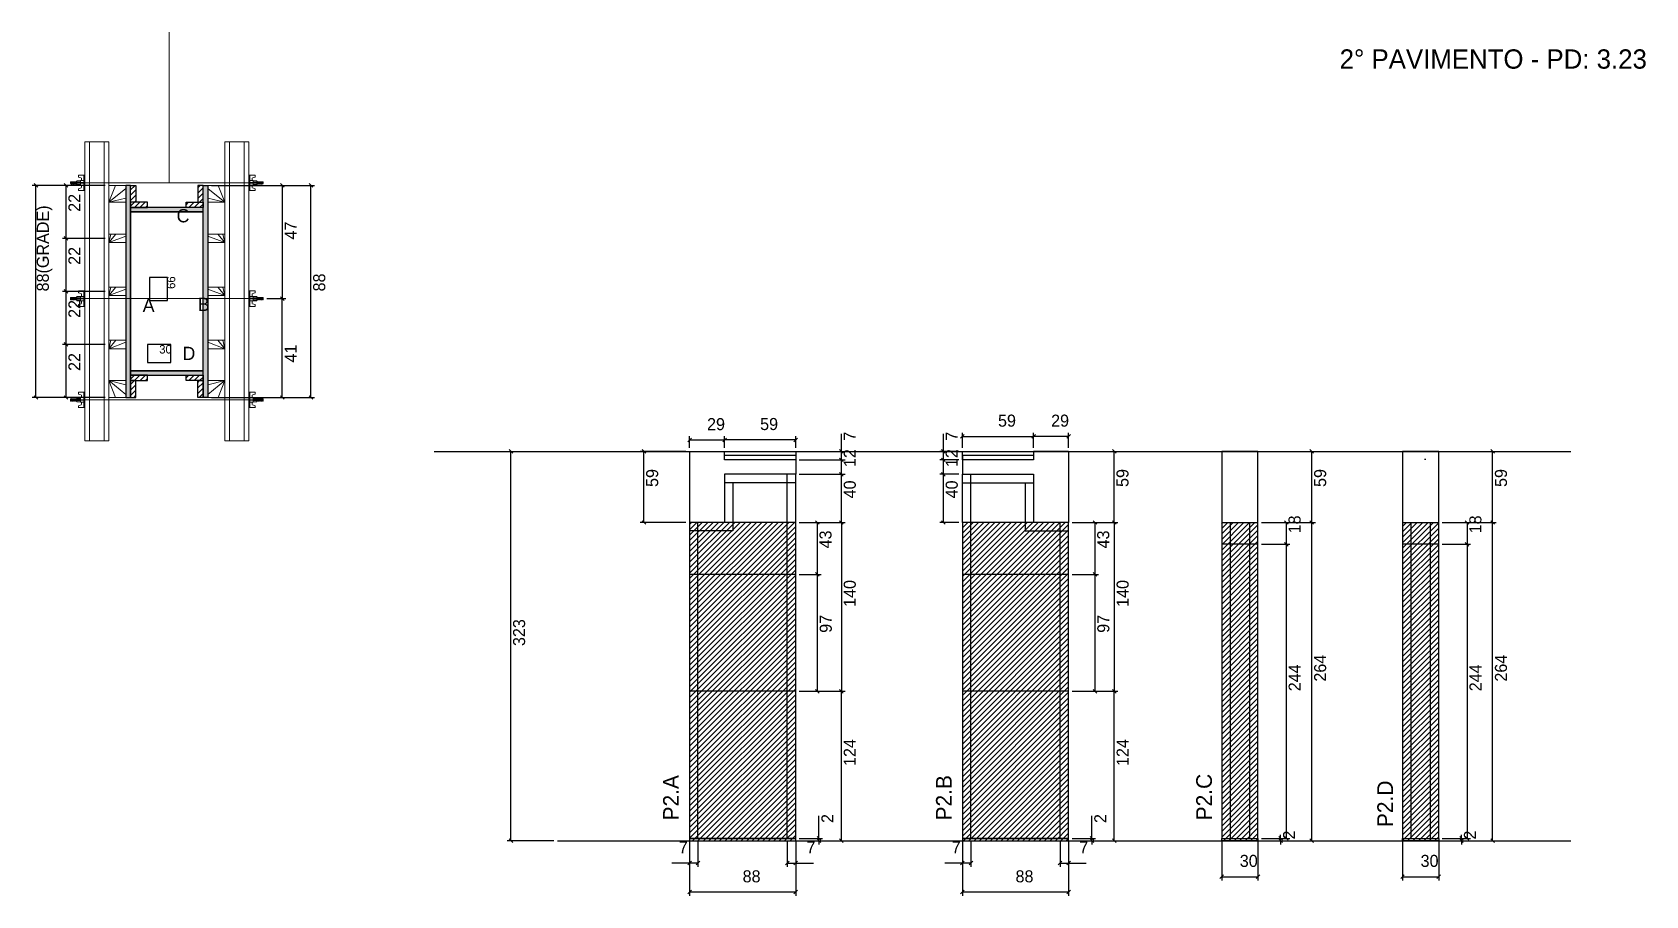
# Model space of a CAD drawing. Header units: metres. Extents: x 5125 to 6462, y 11935 to 12652.
import ezdxf

# ---------------------------------------------------------------- set-up
doc = ezdxf.new("R2010")
doc.units = ezdxf.units.M
for name, color, linetype in [('CHAPA', 7, 'Continuous'), ('COTA', 7, 'Continuous'), ('Hachura', 7, 'Continuous'), ('Madeira', 7, 'Continuous'), ('NIVEL 2° PAV.', 7, 'Continuous'), ('NOMENCLATURA', 7, 'Continuous'), ('Nível', 7, 'Continuous'), ('Painéis', 7, 'Continuous'), ('Perfil Metálico', 7, 'Continuous'), ('SARR_2.2x7', 7, 'Continuous'), ('SARRAFO', 7, 'Continuous'), ('Texto Seção', 7, 'Continuous'), ('TEXTO_GERAL', 7, 'Continuous')]:
    doc.layers.add(name, color=color, linetype=linetype)

msp = doc.modelspace()

# ---------------------------------------------------------------- hatches: boundary and pattern name
at = {"layer": 'COTA'}
h = msp.add_hatch(dxfattribs=at)
h.set_pattern_fill('AR-CONC')
h.paths.add_polyline_path([(5698.8, 12296.9), (5698.8, 12303.9), (5669.8, 12303.9), (5669.8, 12244.9), (5698.8, 12244.9), (5698.8, 12284.9), (5757.8, 12284.9), (5757.8, 12296.9), (5698.8, 12296.9)])
h = msp.add_hatch(dxfattribs=at)
h.set_pattern_fill('AR-CONC')
h.paths.add_polyline_path([(5955, 12296.9), (5896, 12296.9), (5896, 12284.9), (5955, 12284.9), (5955, 12244.9), (5984, 12244.9), (5984, 12303.9), (5955, 12303.9), (5955, 12296.9)])
h = msp.add_hatch(dxfattribs=at)
h.set_pattern_fill('AR-CONC')
h.paths.add_polyline_path([(6110.9, 12244.9), (6140.9, 12244.9), (6140.9, 12303.9), (6110.9, 12303.9), (6110.9, 12244.9)])
h = msp.add_hatch(dxfattribs=at)
h.set_pattern_fill('AR-CONC')
h.paths.add_polyline_path([(6260.8, 12244.9), (6290.8, 12244.9), (6290.8, 12303.9), (6260.8, 12303.9), (6260.8, 12244.9)])
at = {"layer": 'Hachura'}
h = msp.add_hatch(color=7, dxfattribs=at)
h.dxf.hatch_style = 1
h.paths.add_polyline_path([(5206.5, 12524.6), (5202.5, 12524.6), (5202.5, 12348.6), (5206.5, 12348.6), (5206.5, 12524.6)])
h = msp.add_hatch(dxfattribs=at)
h.set_pattern_fill('ANSI31')
h.paths.add_polyline_path([(5206.5, 12510.6), (5210.9, 12510.6), (5210.9, 12524.6), (5206.5, 12524.6), (5206.5, 12510.6)])
h = msp.add_hatch(dxfattribs=at)
h.set_pattern_fill('ANSI31')
h.paths.add_polyline_path([(5266.5, 12510.6), (5262.1, 12510.6), (5262.1, 12524.6), (5266.5, 12524.6), (5266.5, 12510.6)])
h = msp.add_hatch(color=7, dxfattribs=at)
h.dxf.hatch_style = 1
h.paths.add_polyline_path([(5266.5, 12524.6), (5270.5, 12524.6), (5270.5, 12348.6), (5266.5, 12348.6), (5266.5, 12524.6)])
h = msp.add_hatch(dxfattribs=at)
h.set_pattern_fill('ANSI31')
h.paths.add_polyline_path([(5206.5, 12506.2), (5206.5, 12510.6), (5220.5, 12510.6), (5220.5, 12506.2), (5206.5, 12506.2)])
h = msp.add_hatch(color=7, dxfattribs=at)
h.dxf.hatch_style = 1
h.paths.add_polyline_path([(5266.5, 12502.6), (5266.5, 12506.2), (5206.5, 12506.2), (5206.5, 12502.6), (5266.5, 12502.6)])
h = msp.add_hatch(color=7, dxfattribs=at)
h.dxf.hatch_style = 1
h.paths.add_polyline_path([(5266.5, 12502.6), (5266.5, 12506.2), (5206.5, 12506.2), (5206.5, 12502.6), (5266.5, 12502.6)])
h = msp.add_hatch(dxfattribs=at)
h.set_pattern_fill('ANSI31')
h.paths.add_polyline_path([(5266.5, 12506.2), (5266.5, 12510.6), (5252.5, 12510.6), (5252.5, 12506.2), (5266.5, 12506.2)])
h = msp.add_hatch(color=7, dxfattribs=at)
h.dxf.hatch_style = 1
h.paths.add_polyline_path([(5266.5, 12367), (5266.5, 12370.6), (5206.5, 12370.6), (5206.5, 12367), (5266.5, 12367)])
h = msp.add_hatch(color=7, dxfattribs=at)
h.dxf.hatch_style = 1
h.paths.add_polyline_path([(5266.5, 12367), (5266.5, 12370.6), (5206.5, 12370.6), (5206.5, 12367), (5266.5, 12367)])
h = msp.add_hatch(dxfattribs=at)
h.set_pattern_fill('ANSI31')
h.paths.add_polyline_path([(5206.5, 12362.6), (5206.5, 12367), (5220.5, 12367), (5220.5, 12362.6), (5206.5, 12362.6)])
h = msp.add_hatch(dxfattribs=at)
h.set_pattern_fill('ANSI31')
h.paths.add_polyline_path([(5206.5, 12362.6), (5210.9, 12362.6), (5210.9, 12348.6), (5206.5, 12348.6), (5206.5, 12362.6)])
h = msp.add_hatch(dxfattribs=at)
h.set_pattern_fill('ANSI31')
h.paths.add_polyline_path([(5266.5, 12362.6), (5266.5, 12367), (5252.5, 12367), (5252.5, 12362.6), (5266.5, 12362.6)])
h = msp.add_hatch(dxfattribs=at)
h.set_pattern_fill('ANSI31')
h.paths.add_polyline_path([(5266.5, 12362.6), (5262.1, 12362.6), (5262.1, 12348.6), (5266.5, 12348.6), (5266.5, 12362.6)])
h = msp.add_hatch(dxfattribs=at)
h.set_pattern_fill('ANSI31')
h.paths.add_polyline_path([(5669.8, 11980.9), (5669.8, 12244.9), (5757.8, 12244.9), (5757.8, 11980.9), (5669.8, 11980.9)])
h = msp.add_hatch(dxfattribs=at)
h.set_pattern_fill('ANSI31')
h.paths.add_polyline_path([(5984, 11980.9), (5984, 12244.9), (5896, 12244.9), (5896, 11980.9), (5984, 11980.9)])
h = msp.add_hatch(dxfattribs=at)
h.set_pattern_fill('ANSI31')
h.paths.add_polyline_path([(6140.9, 11980.9), (6140.9, 12244.9), (6110.9, 12244.9), (6110.9, 11980.9), (6140.9, 11980.9)])
h = msp.add_hatch(dxfattribs=at)
h.set_pattern_fill('ANSI31')
h.paths.add_polyline_path([(6290.8, 11980.9), (6290.8, 12244.9), (6260.8, 12244.9), (6260.8, 11980.9), (6290.8, 11980.9)])

# ---------------------------------------------------------------- linework, layer by layer
at = {"layer": 'CHAPA', "color": 1, "lineweight": 25}
for points in [[(5206.5, 12524.6), (5202.5, 12524.6), (5202.5, 12348.6), (5206.5, 12348.6)], [(5206.5, 12524.6), (5202.5, 12524.6), (5202.5, 12348.6), (5206.5, 12348.6)], [(5266.5, 12524.6), (5270.5, 12524.6), (5270.5, 12348.6), (5266.5, 12348.6)], [(5266.5, 12524.6), (5270.5, 12524.6), (5270.5, 12348.6), (5266.5, 12348.6)], [(5266.5, 12502.6), (5266.5, 12506.2), (5206.5, 12506.2), (5206.5, 12502.6)], [(5266.5, 12502.6), (5266.5, 12506.2), (5206.5, 12506.2), (5206.5, 12502.6)], [(5266.5, 12367), (5266.5, 12370.6), (5206.5, 12370.6), (5206.5, 12367)], [(5266.5, 12367), (5266.5, 12370.6), (5206.5, 12370.6), (5206.5, 12367)]]:
    msp.add_lwpolyline(points, close=True, dxfattribs=at)
at = {"layer": 'COTA', "color": 241, "lineweight": 25}
for p, q in [((5185.5, 12524.6), (5125, 12524.6)), ((5128, 12348.6), (5128, 12524.6)), ((5185.5, 12524.6), (5149.9, 12524.6)), ((5152.9, 12524.6), (5152.9, 12480.6)), ((5273.5, 12524.6), (5358.9, 12524.6)), ((5307.5, 12524.6), (5335.2, 12524.6)), ((5332.2, 12524.6), (5332.2, 12430.7)), ((5355.9, 12348.6), (5355.9, 12524.6)), ((5185.5, 12480.6), (5149.9, 12480.6)), ((5185.5, 12480.6), (5149.9, 12480.6)), ((5152.9, 12480.6), (5152.9, 12436.6)), ((5185.5, 12436.6), (5149.9, 12436.6)), ((5185.5, 12436.6), (5149.9, 12436.6)), ((5152.9, 12436.6), (5152.9, 12392.6)), ((5319.3, 12430.7), (5335.2, 12430.7)), ((5319.3, 12430.7), (5335.2, 12430.7)), ((5332.2, 12348.6), (5332.2, 12430.7)), ((5185.5, 12392.6), (5149.9, 12392.6)), ((5185.5, 12392.6), (5149.9, 12392.6)), ((5152.9, 12392.6), (5152.9, 12348.6)), ((5185.5, 12348.6), (5125, 12348.6)), ((5185.5, 12348.6), (5149.9, 12348.6)), ((5273.5, 12348.6), (5358.9, 12348.6)), ((5307.5, 12348.6), (5335.2, 12348.6)), ((5669.8, 12303.9), (5698.8, 12303.9)), ((5669.8, 12303.9), (5669.8, 12244.9)), ((5757.8, 12296.9), (5757.8, 12284.9)), ((5896, 12299.8), (5896, 12284.9)), ((5984, 12303.9), (5955, 12303.9)), ((5984, 12303.9), (5984, 12244.9))]:
    msp.add_line(p, q, dxfattribs=at)
at = {"layer": 'COTA', "color": 0, "lineweight": 25}
for p, q in [((5129.5, 12523.1), (5126.5, 12526.1)), ((5154.4, 12523.1), (5151.4, 12526.1)), ((5333.7, 12523.1), (5330.7, 12526.1)), ((5357.4, 12523.1), (5354.4, 12526.1)), ((5151.4, 12482.1), (5154.4, 12479.1)), ((5154.4, 12479.1), (5151.4, 12482.1)), ((5151.4, 12438.1), (5154.4, 12435.1)), ((5154.4, 12435.1), (5151.4, 12438.1)), ((5333.7, 12429.2), (5330.7, 12432.2)), ((5330.7, 12432.2), (5333.7, 12429.2)), ((5151.4, 12394.1), (5154.4, 12391.1)), ((5154.4, 12391.1), (5151.4, 12394.1)), ((5126.5, 12350.1), (5129.5, 12347.1)), ((5151.4, 12350.1), (5154.4, 12347.1)), ((5330.7, 12350.1), (5333.7, 12347.1)), ((5354.4, 12350.1), (5357.4, 12347.1)), ((5633.5, 12302.4), (5630.5, 12305.4)), ((5671.3, 12314.9), (5668.3, 12311.9)), ((5697.3, 12311.9), (5700.3, 12314.9)), ((5700.3, 12314.9), (5697.3, 12311.9)), ((5756.3, 12311.9), (5759.3, 12314.9)), ((5797.2, 12302.4), (5794.2, 12305.4)), ((5881.7, 12302.4), (5878.7, 12305.4)), ((5897.5, 12317.8), (5894.5, 12314.8)), ((5956.5, 12317.8), (5953.5, 12314.8)), ((5953.5, 12314.8), (5956.5, 12317.8)), ((5982.5, 12314.8), (5985.5, 12317.8)), ((6023.4, 12302.4), (6020.4, 12305.4)), ((6187.1, 12302.4), (6184.1, 12305.4)), ((6337, 12302.4), (6334, 12305.4)), ((5797.2, 12295.4), (5794.2, 12298.4)), ((5794.2, 12298.4), (5797.2, 12295.4)), ((5881.7, 12295.4), (5878.7, 12298.4)), ((5878.7, 12298.4), (5881.7, 12295.4)), ((5797.2, 12283.4), (5794.2, 12286.4)), ((5794.2, 12286.4), (5797.2, 12283.4)), ((5881.7, 12283.4), (5878.7, 12286.4)), ((5878.7, 12286.4), (5881.7, 12283.4)), ((5630.5, 12246.4), (5633.5, 12243.4)), ((5777.3, 12243.4), (5774.3, 12246.4)), ((5797.2, 12243.4), (5794.2, 12246.4)), ((5794.2, 12246.4), (5797.2, 12243.4)), ((5878.7, 12246.4), (5881.7, 12243.4)), ((6007.4, 12243.4), (6004.4, 12246.4)), ((6023.4, 12243.4), (6020.4, 12246.4)), ((6020.4, 12246.4), (6023.4, 12243.4)), ((6165.9, 12243.4), (6162.9, 12246.4)), ((6187.1, 12243.4), (6184.1, 12246.4)), ((6184.1, 12246.4), (6187.1, 12243.4)), ((6315.8, 12243.4), (6312.8, 12246.4)), ((6337, 12243.4), (6334, 12246.4)), ((6334, 12246.4), (6337, 12243.4)), ((6165.9, 12225.4), (6162.9, 12228.4)), ((6162.9, 12228.4), (6165.9, 12225.4)), ((6315.8, 12225.4), (6312.8, 12228.4)), ((6312.8, 12228.4), (6315.8, 12225.4)), ((5777.3, 12200.4), (5774.3, 12203.4)), ((5774.3, 12203.4), (5777.3, 12200.4)), ((6007.4, 12200.4), (6004.4, 12203.4)), ((6004.4, 12203.4), (6007.4, 12200.4)), ((5774.3, 12106.4), (5777.3, 12103.4)), ((5797.2, 12103.4), (5794.2, 12106.4)), ((5794.2, 12106.4), (5797.2, 12103.4)), ((6004.4, 12106.4), (6007.4, 12103.4)), ((6023.4, 12103.4), (6020.4, 12106.4)), ((6020.4, 12106.4), (6023.4, 12103.4)), ((5775.6, 11984.4), (5778.6, 11981.4)), ((6001.8, 11984.4), (6004.8, 11981.4)), ((6158.3, 11984.4), (6161.3, 11981.4)), ((6162.9, 11984.4), (6165.9, 11981.4)), ((6308.2, 11984.4), (6311.2, 11981.4)), ((6312.8, 11984.4), (6315.8, 11981.4)), ((5778.6, 11979.4), (5775.6, 11982.4)), ((5794.2, 11982.4), (5797.2, 11979.4)), ((6004.8, 11979.4), (6001.8, 11982.4)), ((6020.4, 11982.4), (6023.4, 11979.4)), ((6161.3, 11979.4), (6158.3, 11982.4)), ((6184.1, 11982.4), (6187.1, 11979.4)), ((6311.2, 11979.4), (6308.2, 11982.4)), ((6334, 11982.4), (6337, 11979.4)), ((5671.3, 11963.9), (5668.3, 11960.9)), ((5675.3, 11960.9), (5678.3, 11963.9)), ((5752.3, 11963.9), (5749.3, 11960.9)), ((5756.3, 11960.9), (5759.3, 11963.9)), ((5897.5, 11963.9), (5894.5, 11960.9)), ((5901.5, 11960.9), (5904.5, 11963.9)), ((5978.5, 11963.9), (5975.5, 11960.9)), ((5982.5, 11960.9), (5985.5, 11963.9)), ((6112.4, 11952.5), (6109.4, 11949.5)), ((6139.4, 11949.5), (6142.4, 11952.5)), ((6262.3, 11952.5), (6259.3, 11949.5)), ((6289.3, 11949.5), (6292.3, 11952.5)), ((5671.3, 11939.8), (5668.3, 11936.8)), ((5756.3, 11936.8), (5759.3, 11939.8)), ((5897.5, 11939.8), (5894.5, 11936.8)), ((5982.5, 11936.8), (5985.5, 11939.8))]:
    msp.add_line(p, q, dxfattribs=at)
at = {"layer": 'COTA', "color": 180, "lineweight": 25}
for p, q in [((5237, 12448.2), (5222, 12448.2)), ((5222, 12448.2), (5222, 12429.2)), ((5237, 12429.2), (5237, 12448.2)), ((5222, 12429.2), (5237, 12429.2)), ((5239.9, 12392.6), (5220.6, 12392.6)), ((5220.6, 12392.6), (5220.6, 12377.6)), ((5239.9, 12377.6), (5239.9, 12392.6)), ((5220.6, 12377.6), (5239.9, 12377.6))]:
    msp.add_line(p, q, dxfattribs=at)
at = {"layer": 'COTA', "color": 4, "lineweight": 25}
for p, q in [((5795.7, 12303.9), (5795.7, 12318.6)), ((5880.2, 12303.9), (5880.2, 12318.6)), ((5896, 12306.9), (5896, 12319.3)), ((5955, 12306.9), (5955, 12319.3)), ((5955, 12306.9), (5955, 12319.3)), ((5984, 12306.9), (5984, 12319.3)), ((5669.8, 12306.9), (5669.8, 12316.4)), ((5669.8, 12313.4), (5698.8, 12313.4)), ((5698.8, 12306.9), (5698.8, 12316.4)), ((5698.8, 12306.9), (5698.8, 12316.4)), ((5757.8, 12313.4), (5698.8, 12313.4)), ((5757.8, 12306.9), (5757.8, 12316.4)), ((5896, 12316.3), (5955, 12316.3)), ((5984, 12316.3), (5955, 12316.3)), ((5666.8, 12303.9), (5629, 12303.9)), ((5632, 12244.9), (5632, 12303.9)), ((5760.8, 12303.9), (5798.7, 12303.9)), ((5760.8, 12296.9), (5798.7, 12296.9)), ((5760.8, 12296.9), (5798.7, 12296.9)), ((5795.7, 12296.9), (5795.7, 12303.9)), ((5795.7, 12284.9), (5795.7, 12296.9)), ((5893, 12303.9), (5877.2, 12303.9)), ((5893, 12296.9), (5877.2, 12296.9)), ((5893, 12296.9), (5877.2, 12296.9)), ((5880.2, 12296.9), (5880.2, 12303.9)), ((5880.2, 12284.9), (5880.2, 12296.9)), ((5987, 12303.9), (6024.9, 12303.9)), ((6021.9, 12244.9), (6021.9, 12303.9)), ((6143.9, 12303.9), (6188.6, 12303.9)), ((6185.6, 12244.9), (6185.6, 12303.9)), ((6293.8, 12303.9), (6338.5, 12303.9)), ((6335.5, 12244.9), (6335.5, 12303.9)), ((5760.8, 12284.9), (5798.7, 12284.9)), ((5760.8, 12284.9), (5798.7, 12284.9)), ((5795.7, 12244.9), (5795.7, 12284.9)), ((5893, 12284.9), (5877.2, 12284.9)), ((5893, 12284.9), (5877.2, 12284.9)), ((5880.2, 12244.9), (5880.2, 12284.9)), ((5666.8, 12244.9), (5629, 12244.9)), ((5760.8, 12244.9), (5778.8, 12244.9)), ((5760.8, 12244.9), (5798.7, 12244.9)), ((5760.8, 12244.9), (5798.7, 12244.9)), ((5775.8, 12201.9), (5775.8, 12244.9)), ((5795.7, 12244.9), (5795.7, 12104.9)), ((5893, 12244.9), (5877.2, 12244.9)), ((5987, 12244.9), (6008.9, 12244.9)), ((5987, 12244.9), (6024.9, 12244.9)), ((5987, 12244.9), (6024.9, 12244.9)), ((6005.9, 12201.9), (6005.9, 12244.9)), ((6021.9, 12244.9), (6021.9, 12104.9)), ((6143.9, 12244.9), (6188.6, 12244.9)), ((6143.9, 12244.9), (6188.6, 12244.9)), ((6143.9, 12244.9), (6167.4, 12244.9)), ((6164.4, 12244.9), (6164.4, 12226.9)), ((6185.6, 11980.9), (6185.6, 12244.9)), ((6293.8, 12244.9), (6338.5, 12244.9)), ((6293.8, 12244.9), (6338.5, 12244.9)), ((6293.8, 12244.9), (6317.3, 12244.9)), ((6314.3, 12244.9), (6314.3, 12226.9)), ((6335.5, 11980.9), (6335.5, 12244.9)), ((6143.9, 12226.9), (6167.4, 12226.9)), ((6143.9, 12226.9), (6167.4, 12226.9)), ((6164.4, 12226.9), (6164.4, 11982.9)), ((6293.8, 12226.9), (6317.3, 12226.9)), ((6293.8, 12226.9), (6317.3, 12226.9)), ((6314.3, 12226.9), (6314.3, 11982.9)), ((5760.8, 12201.9), (5778.8, 12201.9)), ((5760.8, 12201.9), (5778.8, 12201.9)), ((5775.8, 12104.9), (5775.8, 12201.9)), ((5987, 12201.9), (6008.9, 12201.9)), ((5987, 12201.9), (6008.9, 12201.9)), ((6005.9, 12104.9), (6005.9, 12201.9)), ((5760.8, 12104.9), (5778.8, 12104.9)), ((5760.8, 12104.9), (5798.7, 12104.9)), ((5760.8, 12104.9), (5798.7, 12104.9)), ((5795.7, 11980.9), (5795.7, 12104.9)), ((5987, 12104.9), (6008.9, 12104.9)), ((5987, 12104.9), (6024.9, 12104.9)), ((5987, 12104.9), (6024.9, 12104.9)), ((6021.9, 11980.9), (6021.9, 12104.9)), ((5777.1, 11982.9), (5777.1, 12001.7)), ((6003.3, 11982.9), (6003.3, 12001.7)), ((6159.8, 11982.9), (6159.8, 11985.9)), ((6309.7, 11982.9), (6309.7, 11985.9)), ((5669.8, 11979.9), (5669.8, 11935.3)), ((5669.8, 11977.9), (5669.8, 11959.4)), ((5676.8, 11979.9), (5676.8, 11959.4)), ((5750.8, 11979.9), (5750.8, 11959.4)), ((5757.8, 11979.9), (5757.8, 11935.3)), ((5757.8, 11977.9), (5757.8, 11959.4)), ((5760.8, 11982.9), (5780.1, 11982.9)), ((5760.8, 11980.9), (5780.1, 11980.9)), ((5760.8, 11980.9), (5798.7, 11980.9)), ((5777.1, 11980.9), (5777.1, 11982.9)), ((5777.1, 11980.9), (5777.1, 11977.9)), ((5896, 11979.9), (5896, 11935.3)), ((5896, 11977.9), (5896, 11959.4)), ((5903, 11979.9), (5903, 11959.4)), ((5977, 11979.9), (5977, 11959.4)), ((5984, 11979.9), (5984, 11935.3)), ((5984, 11977.9), (5984, 11959.4)), ((5987, 11982.9), (6006.3, 11982.9)), ((5987, 11980.9), (6006.3, 11980.9)), ((5987, 11980.9), (6024.9, 11980.9)), ((6003.3, 11980.9), (6003.3, 11982.9)), ((6003.3, 11980.9), (6003.3, 11977.9)), ((6110.9, 11979.9), (6110.9, 11948)), ((6140.9, 11979.9), (6140.9, 11948)), ((6143.9, 11982.9), (6162.8, 11982.9)), ((6143.9, 11982.9), (6167.4, 11982.9)), ((6143.9, 11980.9), (6162.8, 11980.9)), ((6143.9, 11980.9), (6188.6, 11980.9)), ((6159.8, 11980.9), (6159.8, 11982.9)), ((6159.8, 11980.9), (6159.8, 11977.9)), ((6260.8, 11979.9), (6260.8, 11948)), ((6290.8, 11979.9), (6290.8, 11948)), ((6293.8, 11982.9), (6312.7, 11982.9)), ((6293.8, 11982.9), (6317.3, 11982.9)), ((6293.8, 11980.9), (6312.7, 11980.9)), ((6293.8, 11980.9), (6338.5, 11980.9)), ((6309.7, 11980.9), (6309.7, 11982.9)), ((6309.7, 11980.9), (6309.7, 11977.9)), ((5669.8, 11962.4), (5655.1, 11962.4)), ((5676.8, 11962.4), (5669.8, 11962.4)), ((5750.8, 11962.4), (5757.8, 11962.4)), ((5757.8, 11962.4), (5772.5, 11962.4)), ((5896, 11962.4), (5881.3, 11962.4)), ((5903, 11962.4), (5896, 11962.4)), ((5977, 11962.4), (5984, 11962.4)), ((5984, 11962.4), (5998.7, 11962.4)), ((6110.9, 11951), (6140.9, 11951)), ((6260.8, 11951), (6290.8, 11951)), ((5757.8, 11938.3), (5669.8, 11938.3)), ((5984, 11938.3), (5896, 11938.3))]:
    msp.add_line(p, q, dxfattribs=at)
at = {"layer": 'COTA', "color": 241, "lineweight": 25}
for points in [[(6140.9, 12244.9), (6140.9, 12303.9), (6110.9, 12303.9), (6110.9, 12244.9)], [(6290.8, 12244.9), (6290.8, 12303.9), (6260.8, 12303.9), (6260.8, 12244.9)]]:
    msp.add_lwpolyline(points, dxfattribs=at)
at = {"layer": 'Hachura', "color": 0, "lineweight": 9}
for p, q in [((5168.5, 12533), (5163.4, 12533)), ((5163.4, 12533), (5163.4, 12531.4)), ((5167.6, 12533), (5167.6, 12520.2)), ((5167.6, 12533), (5167.6, 12527.9)), ((5167.6, 12532.9), (5168.5, 12532.9)), ((5167.6, 12532.7), (5168.5, 12532.7)), ((5167.6, 12532.4), (5168.5, 12532.4)), ((5168.5, 12520.2), (5168.5, 12533)), ((5304.5, 12520.2), (5304.5, 12533)), ((5304.5, 12533), (5309.7, 12533)), ((5305.4, 12532.9), (5304.5, 12532.9)), ((5305.4, 12532.7), (5304.5, 12532.7)), ((5305.4, 12532.4), (5304.5, 12532.4)), ((5305.4, 12533), (5305.4, 12520.2)), ((5305.4, 12533), (5305.4, 12527.9)), ((5309.7, 12533), (5309.7, 12531.4)), ((5157, 12527.6), (5156.7, 12527.3)), ((5156.7, 12527.3), (5156.7, 12526)), ((5157, 12525.7), (5156.7, 12526)), ((5157.4, 12527.6), (5157, 12527.6)), ((5157, 12525.7), (5157, 12527.6)), ((5157.7, 12525.7), (5157, 12527)), ((5157.6, 12525.6), (5157, 12526.7)), ((5157, 12526.2), (5157.4, 12525.5)), ((5157, 12526), (5157.2, 12525.7)), ((5157.4, 12527.6), (5158.3, 12525.7)), ((5157.4, 12527.6), (5158.3, 12525.7)), ((5157.5, 12527.7), (5158.5, 12525.5)), ((5158.8, 12525.6), (5157.7, 12527.7)), ((5157.7, 12525.7), (5158.3, 12525.7)), ((5158.5, 12527.6), (5157.9, 12527.6)), ((5158.8, 12525.7), (5157.9, 12527.6)), ((5158.5, 12527.6), (5159.5, 12525.7)), ((5158.6, 12527.7), (5159.7, 12525.5)), ((5159.5, 12525.7), (5158.8, 12525.7)), ((5159.9, 12525.6), (5158.9, 12527.7)), ((5159.7, 12527.6), (5159, 12527.6)), ((5160, 12525.7), (5159, 12527.6)), ((5159.2, 12527.6), (5159, 12527.6)), ((5159.7, 12527.6), (5160.6, 12525.7)), ((5159.8, 12527.7), (5160.9, 12525.5)), ((5161.1, 12525.6), (5160, 12527.7)), ((5160.2, 12525.7), (5160, 12525.7)), ((5160.8, 12527.6), (5160.2, 12527.6)), ((5161.2, 12525.7), (5160.2, 12527.6)), ((5160.2, 12525.7), (5160.6, 12525.7)), ((5160.8, 12527.6), (5161.8, 12525.7)), ((5161.8, 12526.5), (5161.2, 12527.7)), ((5161.2, 12525.7), (5161.8, 12525.7)), ((5161.8, 12526.7), (5161.4, 12527.6)), ((5161.8, 12527.6), (5161.4, 12527.6)), ((5161.8, 12524.9), (5161.8, 12528.3)), ((5161.8, 12528.3), (5165, 12528.3)), ((5161.8, 12527.2), (5165, 12527.2)), ((5161.8, 12525.7), (5165, 12525.7)), ((5165, 12524.9), (5161.8, 12524.9)), ((5161.9, 12524.9), (5161.9, 12528.3)), ((5163.4, 12531.4), (5165.6, 12530.8)), ((5163.4, 12521.8), (5165.6, 12522.4)), ((5163.4, 12520.2), (5163.4, 12521.8)), ((5167.6, 12520.2), (5163.4, 12520.2)), ((5165, 12528.5), (5165, 12524.7)), ((5167.6, 12528.5), (5165, 12528.5)), ((5165, 12524.7), (5165, 12524.9)), ((5165, 12524.7), (5165, 12524.9)), ((5165, 12524.7), (5167.6, 12524.7)), ((5167.6, 12526.9), (5165.6, 12526.9)), ((5165.6, 12526.4), (5167.6, 12526.4)), ((5165.8, 12530.5), (5165.8, 12528.5)), ((5165.8, 12522.7), (5165.8, 12524.7)), ((5167.6, 12531.9), (5168.5, 12531.9)), ((5167.6, 12531.1), (5168.5, 12531.1)), ((5167.6, 12529.6), (5168.5, 12529.6)), ((5167.6, 12526.6), (5167.6, 12528.5)), ((5167.6, 12527.9), (5167.6, 12527.2)), ((5167.6, 12526.6), (5168.5, 12526.6)), ((5167.6, 12523.6), (5168.5, 12523.6)), ((5167.6, 12522.1), (5168.5, 12522.1)), ((5167.6, 12521.3), (5168.5, 12521.3)), ((5167.6, 12520.8), (5168.5, 12520.8)), ((5167.6, 12520.5), (5168.5, 12520.5)), ((5167.6, 12520.3), (5168.5, 12520.3)), ((5167.6, 12520.2), (5168.5, 12520.2)), ((5167.9, 12527.6), (5167.7, 12527.6)), ((5167.7, 12525.6), (5168.2, 12525.6)), ((5168.4, 12527.6), (5167.9, 12527.6)), ((5168.5, 12521.1), (5168.5, 12528.9)), ((5305.4, 12531.9), (5304.5, 12531.9)), ((5305.4, 12531.1), (5304.5, 12531.1)), ((5305.4, 12529.6), (5304.5, 12529.6)), ((5304.5, 12521.1), (5304.5, 12528.9)), ((5305.4, 12526.6), (5304.5, 12526.6)), ((5305.4, 12523.6), (5304.5, 12523.6)), ((5305.4, 12522.1), (5304.5, 12522.1)), ((5305.4, 12521.3), (5304.5, 12521.3)), ((5305.4, 12520.8), (5304.5, 12520.8)), ((5305.4, 12520.5), (5304.5, 12520.5)), ((5305.4, 12520.3), (5304.5, 12520.3)), ((5305.4, 12520.2), (5304.5, 12520.2)), ((5304.7, 12527.6), (5305.1, 12527.6)), ((5305.3, 12525.6), (5304.9, 12525.6)), ((5305.1, 12527.6), (5305.3, 12527.6)), ((5305.4, 12526.6), (5305.4, 12528.5)), ((5305.4, 12528.5), (5308, 12528.5)), ((5305.4, 12527.9), (5305.4, 12527.2)), ((5305.4, 12526.9), (5307.4, 12526.9)), ((5307.4, 12526.4), (5305.4, 12526.4)), ((5308, 12524.7), (5305.4, 12524.7)), ((5305.4, 12520.2), (5309.7, 12520.2)), ((5307.2, 12530.5), (5307.2, 12528.5)), ((5307.2, 12522.7), (5307.2, 12524.7)), ((5309.7, 12531.4), (5307.5, 12530.8)), ((5309.7, 12521.8), (5307.5, 12522.4)), ((5308, 12528.5), (5308, 12524.7)), ((5311.2, 12528.3), (5308, 12528.3)), ((5311.2, 12527.2), (5308, 12527.2)), ((5311.2, 12525.7), (5308, 12525.7)), ((5308, 12524.9), (5311.2, 12524.9)), ((5308, 12524.7), (5308, 12524.9)), ((5308, 12524.7), (5308, 12524.9)), ((5309.7, 12520.2), (5309.7, 12521.8)), ((5311.2, 12524.9), (5311.2, 12528.3)), ((5311.2, 12524.9), (5311.2, 12528.3)), ((5311.2, 12526.5), (5311.9, 12527.7)), ((5312.2, 12527.6), (5311.2, 12525.7)), ((5311.2, 12526.7), (5311.7, 12527.6)), ((5311.2, 12527.6), (5311.7, 12527.6)), ((5311.9, 12525.7), (5311.2, 12525.7)), ((5311.9, 12525.6), (5313, 12527.7)), ((5311.9, 12525.7), (5312.8, 12527.6)), ((5313.3, 12527.7), (5312.2, 12525.5)), ((5312.2, 12527.6), (5312.8, 12527.6)), ((5313.4, 12527.6), (5312.4, 12525.7)), ((5312.8, 12525.7), (5312.4, 12525.7)), ((5312.8, 12525.7), (5313, 12525.7)), ((5313, 12525.7), (5314, 12527.6)), ((5313.1, 12525.6), (5314.2, 12527.7)), ((5314.4, 12527.7), (5313.3, 12525.5)), ((5313.4, 12527.6), (5314, 12527.6)), ((5314.5, 12527.6), (5313.5, 12525.7)), ((5313.5, 12525.7), (5314.2, 12525.7)), ((5313.8, 12527.6), (5314, 12527.6)), ((5314.2, 12525.7), (5315.2, 12527.6)), ((5314.3, 12525.6), (5315.3, 12527.7)), ((5315.6, 12527.7), (5314.5, 12525.5)), ((5314.5, 12527.6), (5315.2, 12527.6)), ((5315.7, 12527.6), (5314.7, 12525.7)), ((5315.7, 12527.6), (5314.7, 12525.7)), ((5315.4, 12525.7), (5314.7, 12525.7)), ((5315.4, 12525.7), (5316, 12527)), ((5315.4, 12525.6), (5316, 12526.7)), ((5315.7, 12527.6), (5316, 12527.6)), ((5316, 12526.2), (5315.7, 12525.5)), ((5316, 12526), (5315.9, 12525.7)), ((5316, 12527.6), (5316.3, 12527.3)), ((5316, 12525.7), (5316, 12527.6)), ((5316, 12525.7), (5316.3, 12526)), ((5316.3, 12527.3), (5316.3, 12526)), ((5157, 12431.6), (5156.7, 12431.3)), ((5156.7, 12431.3), (5156.7, 12430)), ((5157, 12429.7), (5156.7, 12430)), ((5157.4, 12431.6), (5157, 12431.6)), ((5157, 12429.7), (5157, 12431.6)), ((5157.7, 12429.7), (5157, 12431)), ((5157.6, 12429.6), (5157, 12430.7)), ((5157, 12430.2), (5157.4, 12429.5)), ((5157, 12430), (5157.2, 12429.7)), ((5157.4, 12431.6), (5158.3, 12429.7)), ((5157.4, 12431.6), (5158.3, 12429.7)), ((5157.5, 12431.7), (5158.5, 12429.5)), ((5158.8, 12429.6), (5157.7, 12431.7)), ((5157.7, 12429.7), (5158.3, 12429.7)), ((5158.5, 12431.6), (5157.9, 12431.6)), ((5158.8, 12429.7), (5157.9, 12431.6)), ((5158.5, 12431.6), (5159.5, 12429.7)), ((5158.6, 12431.7), (5159.7, 12429.5)), ((5159.5, 12429.7), (5158.8, 12429.7)), ((5159.9, 12429.6), (5158.9, 12431.7)), ((5159.7, 12431.6), (5159, 12431.6)), ((5160, 12429.7), (5159, 12431.6)), ((5159.2, 12431.6), (5159, 12431.6)), ((5159.7, 12431.6), (5160.6, 12429.7)), ((5159.8, 12431.7), (5160.9, 12429.5)), ((5161.1, 12429.6), (5160, 12431.7)), ((5160.2, 12429.7), (5160, 12429.7)), ((5160.8, 12431.6), (5160.2, 12431.6)), ((5161.2, 12429.7), (5160.2, 12431.6)), ((5160.2, 12429.7), (5160.6, 12429.7)), ((5160.8, 12431.6), (5161.8, 12429.7)), ((5161.8, 12430.5), (5161.2, 12431.7)), ((5161.2, 12429.7), (5161.8, 12429.7)), ((5161.8, 12430.7), (5161.4, 12431.6)), ((5161.8, 12431.6), (5161.4, 12431.6)), ((5161.8, 12428.9), (5161.8, 12432.3)), ((5161.8, 12432.3), (5165, 12432.3)), ((5161.8, 12431.2), (5165, 12431.2)), ((5161.8, 12429.7), (5165, 12429.7)), ((5165, 12428.9), (5161.8, 12428.9)), ((5161.9, 12428.9), (5161.9, 12432.3)), ((5168.5, 12437), (5163.4, 12437)), ((5163.4, 12437), (5163.4, 12435.4)), ((5163.4, 12435.4), (5165.6, 12434.8)), ((5163.4, 12425.8), (5165.6, 12426.4)), ((5163.4, 12424.2), (5163.4, 12425.8)), ((5165, 12432.5), (5165, 12428.7)), ((5167.6, 12432.5), (5165, 12432.5)), ((5165, 12428.7), (5165, 12428.9)), ((5165, 12428.7), (5165, 12428.9)), ((5165, 12428.7), (5167.6, 12428.7)), ((5167.6, 12430.9), (5165.6, 12430.9)), ((5165.6, 12430.4), (5167.6, 12430.4)), ((5165.8, 12434.5), (5165.8, 12432.5)), ((5165.8, 12426.7), (5165.8, 12428.7)), ((5167.6, 12437), (5167.6, 12424.2)), ((5167.6, 12437), (5167.6, 12431.9)), ((5167.6, 12436.9), (5168.5, 12436.9)), ((5167.6, 12436.7), (5168.5, 12436.7)), ((5167.6, 12436.4), (5168.5, 12436.4)), ((5167.6, 12435.9), (5168.5, 12435.9)), ((5167.6, 12435.1), (5168.5, 12435.1)), ((5167.6, 12433.6), (5168.5, 12433.6)), ((5167.6, 12430.6), (5167.6, 12432.5)), ((5167.6, 12431.9), (5167.6, 12431.2)), ((5167.6, 12430.6), (5168.5, 12430.6)), ((5167.6, 12427.6), (5168.5, 12427.6)), ((5167.6, 12426.1), (5168.5, 12426.1)), ((5167.6, 12425.3), (5168.5, 12425.3)), ((5167.9, 12431.6), (5167.7, 12431.6)), ((5167.7, 12429.6), (5168.2, 12429.6)), ((5168.4, 12431.6), (5167.9, 12431.6)), ((5168.5, 12424.2), (5168.5, 12437)), ((5168.5, 12425.1), (5168.5, 12432.9)), ((5304.5, 12424.2), (5304.5, 12437)), ((5304.5, 12437), (5309.7, 12437)), ((5305.4, 12436.9), (5304.5, 12436.9)), ((5305.4, 12436.7), (5304.5, 12436.7)), ((5305.4, 12436.4), (5304.5, 12436.4)), ((5305.4, 12435.9), (5304.5, 12435.9)), ((5305.4, 12435.1), (5304.5, 12435.1)), ((5305.4, 12433.6), (5304.5, 12433.6)), ((5304.5, 12425.1), (5304.5, 12432.9)), ((5305.4, 12430.6), (5304.5, 12430.6)), ((5305.4, 12427.6), (5304.5, 12427.6)), ((5305.4, 12426.1), (5304.5, 12426.1)), ((5305.4, 12425.3), (5304.5, 12425.3)), ((5304.7, 12431.6), (5305.1, 12431.6)), ((5305.3, 12429.6), (5304.9, 12429.6)), ((5305.1, 12431.6), (5305.3, 12431.6)), ((5305.4, 12437), (5305.4, 12424.2)), ((5305.4, 12437), (5305.4, 12431.9)), ((5305.4, 12430.6), (5305.4, 12432.5)), ((5305.4, 12432.5), (5308, 12432.5)), ((5305.4, 12431.9), (5305.4, 12431.2)), ((5305.4, 12430.9), (5307.4, 12430.9)), ((5307.4, 12430.4), (5305.4, 12430.4)), ((5308, 12428.7), (5305.4, 12428.7)), ((5307.2, 12434.5), (5307.2, 12432.5)), ((5307.2, 12426.7), (5307.2, 12428.7)), ((5309.7, 12435.4), (5307.5, 12434.8)), ((5309.7, 12425.8), (5307.5, 12426.4)), ((5308, 12432.5), (5308, 12428.7)), ((5311.2, 12432.3), (5308, 12432.3)), ((5311.2, 12431.2), (5308, 12431.2)), ((5311.2, 12429.7), (5308, 12429.7)), ((5308, 12428.9), (5311.2, 12428.9)), ((5308, 12428.7), (5308, 12428.9)), ((5308, 12428.7), (5308, 12428.9)), ((5309.7, 12437), (5309.7, 12435.4)), ((5309.7, 12424.2), (5309.7, 12425.8)), ((5311.2, 12428.9), (5311.2, 12432.3)), ((5311.2, 12428.9), (5311.2, 12432.3)), ((5311.2, 12430.5), (5311.9, 12431.7)), ((5312.2, 12431.6), (5311.2, 12429.7)), ((5311.2, 12430.7), (5311.7, 12431.6)), ((5311.2, 12431.6), (5311.7, 12431.6)), ((5311.9, 12429.7), (5311.2, 12429.7)), ((5311.9, 12429.6), (5313, 12431.7)), ((5311.9, 12429.7), (5312.8, 12431.6)), ((5313.3, 12431.7), (5312.2, 12429.5)), ((5312.2, 12431.6), (5312.8, 12431.6)), ((5313.4, 12431.6), (5312.4, 12429.7)), ((5312.8, 12429.7), (5312.4, 12429.7)), ((5312.8, 12429.7), (5313, 12429.7)), ((5313, 12429.7), (5314, 12431.6)), ((5313.1, 12429.6), (5314.2, 12431.7)), ((5314.4, 12431.7), (5313.3, 12429.5)), ((5313.4, 12431.6), (5314, 12431.6)), ((5314.5, 12431.6), (5313.5, 12429.7)), ((5313.5, 12429.7), (5314.2, 12429.7)), ((5313.8, 12431.6), (5314, 12431.6)), ((5314.2, 12429.7), (5315.2, 12431.6)), ((5314.3, 12429.6), (5315.3, 12431.7)), ((5315.6, 12431.7), (5314.5, 12429.5)), ((5314.5, 12431.6), (5315.2, 12431.6)), ((5315.7, 12431.6), (5314.7, 12429.7)), ((5315.7, 12431.6), (5314.7, 12429.7)), ((5315.4, 12429.7), (5314.7, 12429.7)), ((5315.4, 12429.7), (5316, 12431)), ((5315.4, 12429.6), (5316, 12430.7)), ((5315.7, 12431.6), (5316, 12431.6)), ((5316, 12430.2), (5315.7, 12429.5)), ((5316, 12430), (5315.9, 12429.7)), ((5316, 12431.6), (5316.3, 12431.3)), ((5316, 12429.7), (5316, 12431.6)), ((5316, 12429.7), (5316.3, 12430)), ((5316.3, 12431.3), (5316.3, 12430)), ((5167.6, 12424.2), (5163.4, 12424.2)), ((5167.6, 12424.8), (5168.5, 12424.8)), ((5167.6, 12424.5), (5168.5, 12424.5)), ((5167.6, 12424.3), (5168.5, 12424.3)), ((5167.6, 12424.2), (5168.5, 12424.2)), ((5305.4, 12424.8), (5304.5, 12424.8)), ((5305.4, 12424.5), (5304.5, 12424.5)), ((5305.4, 12424.3), (5304.5, 12424.3)), ((5305.4, 12424.2), (5304.5, 12424.2)), ((5305.4, 12424.2), (5309.7, 12424.2)), ((5157, 12347.5), (5156.7, 12347.2)), ((5156.7, 12345.9), (5156.7, 12347.2)), ((5157, 12345.6), (5156.7, 12345.9)), ((5157, 12347), (5157.4, 12347.7)), ((5157.6, 12347.6), (5157, 12346.5)), ((5157, 12347.2), (5157.2, 12347.5)), ((5157.7, 12347.5), (5157, 12346.2)), ((5157, 12347.5), (5157, 12345.6)), ((5157.4, 12345.6), (5157, 12345.6)), ((5157.4, 12345.6), (5158.3, 12347.5)), ((5157.4, 12345.6), (5158.3, 12347.5)), ((5157.5, 12345.5), (5158.5, 12347.7)), ((5158.8, 12347.6), (5157.7, 12345.5)), ((5157.7, 12347.5), (5158.3, 12347.5)), ((5158.8, 12347.5), (5157.9, 12345.6)), ((5158.5, 12345.6), (5157.9, 12345.6)), ((5158.5, 12345.6), (5159.5, 12347.5)), ((5158.6, 12345.5), (5159.7, 12347.7)), ((5159.5, 12347.5), (5158.8, 12347.5)), ((5159.9, 12347.6), (5158.9, 12345.5)), ((5160, 12347.5), (5159, 12345.6)), ((5159.7, 12345.6), (5159, 12345.6)), ((5159.2, 12345.6), (5159, 12345.6)), ((5159.7, 12345.6), (5160.6, 12347.5)), ((5159.8, 12345.5), (5160.9, 12347.7)), ((5161.1, 12347.6), (5160, 12345.5)), ((5160.2, 12347.5), (5160, 12347.5)), ((5160.2, 12347.5), (5160.6, 12347.5)), ((5161.2, 12347.5), (5160.2, 12345.6)), ((5160.8, 12345.6), (5160.2, 12345.6)), ((5160.8, 12345.6), (5161.8, 12347.5)), ((5161.2, 12347.5), (5161.8, 12347.5)), ((5161.8, 12346.7), (5161.2, 12345.5)), ((5161.8, 12346.5), (5161.4, 12345.6)), ((5161.8, 12345.6), (5161.4, 12345.6)), ((5161.8, 12348.3), (5161.8, 12344.9)), ((5165, 12348.3), (5161.8, 12348.3)), ((5161.8, 12347.5), (5165, 12347.5)), ((5161.8, 12346), (5165, 12346)), ((5161.8, 12344.9), (5165, 12344.9)), ((5161.9, 12348.3), (5161.9, 12344.9)), ((5167.6, 12353), (5163.4, 12353)), ((5163.4, 12353), (5163.4, 12351.4)), ((5163.4, 12351.4), (5165.6, 12350.8)), ((5165, 12344.7), (5165, 12348.5)), ((5165, 12348.5), (5167.6, 12348.5)), ((5165, 12348.5), (5165, 12348.3)), ((5165, 12348.5), (5165, 12348.3)), ((5165.6, 12346.8), (5167.6, 12346.8)), ((5167.6, 12346.3), (5165.6, 12346.3)), ((5165.8, 12350.5), (5165.8, 12348.5)), ((5167.6, 12340.1), (5167.6, 12353)), ((5167.6, 12353), (5168.5, 12353)), ((5167.6, 12352.9), (5168.5, 12352.9)), ((5167.6, 12352.7), (5168.5, 12352.7)), ((5167.6, 12352.4), (5168.5, 12352.4)), ((5167.6, 12351.9), (5168.5, 12351.9)), ((5167.6, 12351.1), (5168.5, 12351.1)), ((5167.6, 12349.6), (5168.5, 12349.6)), ((5167.6, 12346.6), (5167.6, 12344.7)), ((5167.6, 12346.6), (5168.5, 12346.6)), ((5167.6, 12345.3), (5167.6, 12346)), ((5167.6, 12340.1), (5167.6, 12345.3)), ((5167.7, 12347.6), (5168.2, 12347.6)), ((5167.9, 12345.6), (5167.7, 12345.6)), ((5168.4, 12345.6), (5167.9, 12345.6)), ((5168.5, 12353), (5168.5, 12340.2)), ((5168.5, 12352.1), (5168.5, 12344.3)), ((5304.5, 12353), (5304.5, 12340.2)), ((5305.4, 12353), (5304.5, 12353)), ((5305.4, 12352.9), (5304.5, 12352.9)), ((5305.4, 12352.7), (5304.5, 12352.7)), ((5305.4, 12352.4), (5304.5, 12352.4)), ((5304.5, 12352.1), (5304.5, 12344.3)), ((5305.4, 12351.9), (5304.5, 12351.9)), ((5305.4, 12351.1), (5304.5, 12351.1)), ((5305.4, 12349.6), (5304.5, 12349.6)), ((5305.4, 12346.6), (5304.5, 12346.6)), ((5304.7, 12345.6), (5305.1, 12345.6)), ((5305.3, 12347.6), (5304.9, 12347.6)), ((5305.1, 12345.6), (5305.3, 12345.6)), ((5305.4, 12340.1), (5305.4, 12353)), ((5305.4, 12353), (5309.7, 12353)), ((5308, 12348.5), (5305.4, 12348.5)), ((5307.4, 12346.8), (5305.4, 12346.8)), ((5305.4, 12346.6), (5305.4, 12344.7)), ((5305.4, 12346.3), (5307.4, 12346.3)), ((5305.4, 12345.3), (5305.4, 12346)), ((5305.4, 12340.1), (5305.4, 12345.3)), ((5307.2, 12350.5), (5307.2, 12348.5)), ((5309.7, 12351.4), (5307.5, 12350.8)), ((5308, 12344.7), (5308, 12348.5)), ((5308, 12348.5), (5308, 12348.3)), ((5308, 12348.5), (5308, 12348.3)), ((5308, 12348.3), (5311.2, 12348.3)), ((5311.2, 12347.5), (5308, 12347.5)), ((5311.2, 12346), (5308, 12346)), ((5311.2, 12344.9), (5308, 12344.9)), ((5309.7, 12353), (5309.7, 12351.4)), ((5311.2, 12348.3), (5311.2, 12344.9)), ((5311.2, 12348.3), (5311.2, 12344.9)), ((5311.9, 12347.5), (5311.2, 12347.5)), ((5312.2, 12345.6), (5311.2, 12347.5)), ((5311.2, 12346.7), (5311.9, 12345.5)), ((5311.2, 12346.5), (5311.7, 12345.6)), ((5311.2, 12345.6), (5311.7, 12345.6)), ((5311.9, 12347.6), (5313, 12345.5)), ((5311.9, 12347.5), (5312.8, 12345.6)), ((5313.3, 12345.5), (5312.2, 12347.7)), ((5312.2, 12345.6), (5312.8, 12345.6)), ((5312.8, 12347.5), (5312.4, 12347.5)), ((5313.4, 12345.6), (5312.4, 12347.5)), ((5312.8, 12347.5), (5313, 12347.5)), ((5313, 12347.5), (5314, 12345.6)), ((5313.1, 12347.6), (5314.2, 12345.5)), ((5314.4, 12345.5), (5313.3, 12347.7)), ((5313.4, 12345.6), (5314, 12345.6)), ((5313.5, 12347.5), (5314.2, 12347.5)), ((5314.5, 12345.6), (5313.5, 12347.5)), ((5313.8, 12345.6), (5314, 12345.6)), ((5314.2, 12347.5), (5315.2, 12345.6)), ((5314.3, 12347.6), (5315.3, 12345.5)), ((5315.6, 12345.5), (5314.5, 12347.7)), ((5314.5, 12345.6), (5315.2, 12345.6)), ((5315.7, 12345.6), (5314.7, 12347.5)), ((5315.4, 12347.5), (5314.7, 12347.5)), ((5315.7, 12345.6), (5314.7, 12347.5)), ((5315.4, 12347.6), (5316, 12346.5)), ((5315.4, 12347.5), (5316, 12346.2)), ((5316, 12347), (5315.7, 12347.7)), ((5315.7, 12345.6), (5316, 12345.6)), ((5316, 12347.2), (5315.9, 12347.5)), ((5316, 12347.5), (5316.3, 12347.2)), ((5316, 12347.5), (5316, 12345.6)), ((5316, 12345.6), (5316.3, 12345.9)), ((5316.3, 12345.9), (5316.3, 12347.2)), ((5163.4, 12341.8), (5165.6, 12342.4)), ((5163.4, 12340.1), (5163.4, 12341.8)), ((5168.5, 12340.2), (5163.4, 12340.2)), ((5167.6, 12344.7), (5165, 12344.7)), ((5165.8, 12342.7), (5165.8, 12344.7)), ((5167.6, 12343.6), (5168.5, 12343.6)), ((5167.6, 12342.1), (5168.5, 12342.1)), ((5167.6, 12341.3), (5168.5, 12341.3)), ((5167.6, 12340.8), (5168.5, 12340.8)), ((5167.6, 12340.5), (5168.5, 12340.5)), ((5167.6, 12340.3), (5168.5, 12340.3)), ((5305.4, 12343.6), (5304.5, 12343.6)), ((5305.4, 12342.1), (5304.5, 12342.1)), ((5305.4, 12341.3), (5304.5, 12341.3)), ((5305.4, 12340.8), (5304.5, 12340.8)), ((5305.4, 12340.5), (5304.5, 12340.5)), ((5305.4, 12340.3), (5304.5, 12340.3)), ((5304.5, 12340.2), (5309.7, 12340.2)), ((5305.4, 12344.7), (5308, 12344.7)), ((5307.2, 12342.7), (5307.2, 12344.7)), ((5309.7, 12341.8), (5307.5, 12342.4)), ((5309.7, 12340.1), (5309.7, 12341.8))]:
    msp.add_line(p, q, dxfattribs=at)
at = {"layer": 'Hachura', "color": 251, "lineweight": 9}
for p, q in [((5315.3, 12526.6), (5161.5, 12526.6)), ((5315.3, 12430.6), (5161.5, 12430.6)), ((5315.3, 12346.6), (5161.5, 12346.6))]:
    msp.add_line(p, q, dxfattribs=at)
at = {"layer": 'Madeira', "color": 126, "lineweight": 18}
for p, q in [((5188.5, 12510.6), (5193.9, 12524.6)), ((5188.5, 12510.6), (5202.5, 12522.1)), ((5284.5, 12510.6), (5270.5, 12522.1)), ((5284.5, 12510.6), (5279.1, 12524.6)), ((5188.5, 12510.6), (5202.5, 12514.1)), ((5284.5, 12510.6), (5270.5, 12514.1)), ((5188.5, 12477.1), (5194.3, 12484.1)), ((5188.5, 12477.1), (5190.2, 12484.1)), ((5188.5, 12477.1), (5202.5, 12482.5)), ((5284.5, 12477.1), (5270.5, 12482.5)), ((5284.5, 12477.1), (5278.8, 12484.1)), ((5284.5, 12477.1), (5282.8, 12484.1)), ((5188.5, 12433.1), (5194.3, 12440.1)), ((5188.5, 12433.1), (5190.2, 12440.1)), ((5188.5, 12433.1), (5202.5, 12438.5)), ((5284.5, 12433.1), (5270.5, 12438.5)), ((5284.5, 12433.1), (5278.8, 12440.1)), ((5284.5, 12433.1), (5282.8, 12440.1)), ((5188.5, 12389.1), (5194.3, 12396.1)), ((5188.5, 12389.1), (5190.2, 12396.1)), ((5188.5, 12389.1), (5202.5, 12394.5)), ((5284.5, 12389.1), (5270.5, 12394.5)), ((5284.5, 12389.1), (5278.8, 12396.1)), ((5284.5, 12389.1), (5282.8, 12396.1)), ((5188.5, 12362.6), (5202.5, 12351.1)), ((5188.5, 12362.6), (5202.5, 12359.1)), ((5188.5, 12362.6), (5193.9, 12348.6)), ((5284.5, 12362.6), (5270.5, 12351.1)), ((5284.5, 12362.6), (5270.5, 12359.1)), ((5284.5, 12362.6), (5279.1, 12348.6))]:
    msp.add_line(p, q, dxfattribs=at)
for points in [[(5188.5, 12348.6), (5202.5, 12348.6), (5202.5, 12524.6), (5188.5, 12524.6)], [(5188.5, 12510.6), (5202.5, 12510.6), (5202.5, 12524.6), (5188.5, 12524.6)], [(5284.5, 12348.6), (5270.5, 12348.6), (5270.5, 12524.6), (5284.5, 12524.6)], [(5284.5, 12510.6), (5270.5, 12510.6), (5270.5, 12524.6), (5284.5, 12524.6)], [(5188.5, 12477.1), (5188.5, 12484.1), (5202.5, 12484.1), (5202.5, 12477.1)], [(5284.5, 12477.1), (5284.5, 12484.1), (5270.5, 12484.1), (5270.5, 12477.1)], [(5188.5, 12433.1), (5188.5, 12440.1), (5202.5, 12440.1), (5202.5, 12433.1)], [(5284.5, 12433.1), (5284.5, 12440.1), (5270.5, 12440.1), (5270.5, 12433.1)], [(5188.5, 12389.1), (5188.5, 12396.1), (5202.5, 12396.1), (5202.5, 12389.1)], [(5284.5, 12389.1), (5284.5, 12396.1), (5270.5, 12396.1), (5270.5, 12389.1)], [(5188.5, 12362.6), (5202.5, 12362.6), (5202.5, 12348.6), (5188.5, 12348.6)], [(5284.5, 12362.6), (5270.5, 12362.6), (5270.5, 12348.6), (5284.5, 12348.6)]]:
    msp.add_lwpolyline(points, close=True, dxfattribs=at)
at = {"layer": 'NIVEL 2° PAV.', "color": 0, "lineweight": 25}
for p, q in [((5523.2, 12302.4), (5520.2, 12305.4)), ((5520.2, 11982.4), (5523.2, 11979.4))]:
    msp.add_line(p, q, dxfattribs=at)
at = {"layer": 'NIVEL 2° PAV.', "color": 4, "lineweight": 25}
for p, q in [((5518.5, 12303.9), (5524.7, 12303.9)), ((5521.7, 11980.9), (5521.7, 12303.9)), ((5557.3, 11980.9), (5518.7, 11980.9))]:
    msp.add_line(p, q, dxfattribs=at)
at = {"layer": 'Nível', "color": 4, "lineweight": 25}
for p, q in [((5458.2, 12303.9), (6400.2, 12303.9)), ((5560.3, 11980.9), (6400.2, 11980.9))]:
    msp.add_line(p, q, dxfattribs=at)
at = {"layer": 'Painéis', "color": 200, "lineweight": 25}
for p, q in [((5757.8, 12284.9), (5698.8, 12284.9)), ((5698.8, 12284.9), (5698.8, 12244.9)), ((5757.8, 12244.9), (5757.8, 12284.9)), ((5896, 12244.9), (5896, 12284.9)), ((5896, 12284.9), (5955, 12284.9)), ((5955, 12284.9), (5955, 12244.9)), ((5669.8, 12244.9), (5669.8, 11980.9)), ((5757.8, 12244.9), (5669.8, 12244.9)), ((5757.8, 12201.9), (5757.8, 12244.9)), ((5896, 12244.9), (5896, 11980.9)), ((5984, 12244.9), (5896, 12244.9)), ((5984, 11982.9), (5984, 12244.9)), ((6110.9, 12244.9), (6110.9, 11982.9)), ((6110.9, 12244.9), (6140.9, 12244.9)), ((6140.9, 11982.9), (6140.9, 12244.9)), ((6260.8, 12244.9), (6260.8, 11982.9)), ((6260.8, 12244.9), (6290.8, 12244.9)), ((6290.8, 11982.9), (6290.8, 12244.9)), ((6140.9, 12226.9), (6110.9, 12226.9)), ((6134.9, 12226.9), (6110.9, 12226.9)), ((6290.8, 12226.9), (6260.8, 12226.9)), ((6284.8, 12226.9), (6260.8, 12226.9)), ((5757.8, 12201.9), (5669.8, 12201.9)), ((5757.8, 11982.9), (5757.8, 12201.9)), ((5984, 12201.9), (5896, 12201.9)), ((5757.8, 12104.9), (5669.8, 12104.9)), ((5984, 12104.9), (5896, 12104.9)), ((5669.8, 11982.9), (5757.8, 11982.9)), ((5896, 11982.9), (5984, 11982.9)), ((6110.9, 11982.9), (6140.9, 11982.9)), ((6260.8, 11982.9), (6290.8, 11982.9))]:
    msp.add_line(p, q, dxfattribs=at)
for points in [[(5206.5, 12370.6), (5266.5, 12370.6), (5266.5, 12502.6), (5206.5, 12502.6)], [(5757.8, 12296.9), (5698.8, 12296.9), (5698.8, 12303.9), (5757.8, 12303.9)], [(5955, 12296.9), (5896, 12296.9), (5896, 12303.9), (5955, 12303.9)], [(5757.8, 11982.9), (5669.8, 11982.9), (5669.8, 11980.9), (5757.8, 11980.9)], [(5984, 11982.9), (5896, 11982.9), (5896, 11980.9), (5984, 11980.9)], [(6110.9, 11982.9), (6140.9, 11982.9), (6140.9, 11980.9), (6110.9, 11980.9)], [(6260.8, 11982.9), (6290.8, 11982.9), (6290.8, 11980.9), (6260.8, 11980.9)]]:
    msp.add_lwpolyline(points, close=True, dxfattribs=at)
at = {"layer": 'Perfil Metálico', "color": 224, "lineweight": 18}
for points in [[(5168.5, 12560.6), (5188.5, 12560.6), (5188.5, 12312.6), (5168.5, 12312.6)], [(5184.5, 12312.6), (5172.5, 12312.6), (5172.5, 12560.6), (5184.5, 12560.6)], [(5304.5, 12560.6), (5284.5, 12560.6), (5284.5, 12312.6), (5304.5, 12312.6)], [(5288.5, 12312.6), (5300.5, 12312.6), (5300.5, 12560.6), (5288.5, 12560.6)]]:
    msp.add_lwpolyline(points, close=True, dxfattribs=at)
at = {"layer": 'SARR_2.2x7', "color": 40, "lineweight": 25}
for p, q in [((5757.8, 12300.4), (5698.8, 12300.4)), ((5955, 12300.4), (5896, 12300.4)), ((5750.8, 12244.9), (5750.8, 12284.9)), ((5903, 12244.9), (5903, 12284.9)), ((5757.8, 12277.9), (5698.8, 12277.9)), ((5705.8, 12277.9), (5705.8, 12244.9)), ((5896, 12277.9), (5955, 12277.9)), ((5948, 12277.9), (5948, 12244.9)), ((5705.8, 12237.9), (5669.8, 12237.9)), ((5676.8, 12104.9), (5676.8, 12244.9)), ((5705.8, 12244.9), (5705.8, 12237.9)), ((5750.8, 12104.9), (5750.8, 12244.9)), ((5903, 12201.9), (5903, 12244.9)), ((5948, 12244.9), (5948, 12237.9)), ((5948, 12237.9), (5984, 12237.9)), ((5977, 12201.9), (5977, 12244.9)), ((6117.9, 12244.9), (6117.9, 12226.9)), ((6133.9, 12244.9), (6133.9, 12226.9)), ((6267.8, 12244.9), (6267.8, 12226.9)), ((6283.8, 12244.9), (6283.8, 12226.9)), ((6117.9, 12226.9), (6117.9, 11982.9)), ((6133.9, 12226.9), (6133.9, 11982.9)), ((6267.8, 12226.9), (6267.8, 11982.9)), ((6283.8, 12226.9), (6283.8, 11982.9)), ((5903, 12104.9), (5903, 12201.9)), ((5977, 12104.9), (5977, 12201.9)), ((5676.8, 11982.9), (5676.8, 12104.9)), ((5750.8, 11982.9), (5750.8, 12104.9)), ((5903, 11982.9), (5903, 12104.9)), ((5977, 11982.9), (5977, 12104.9))]:
    msp.add_line(p, q, dxfattribs=at)
at = {"layer": 'SARRAFO', "color": 251, "lineweight": 25}
for points in [[(5210.9, 12524.6), (5210.9, 12510.6), (5206.5, 12510.6), (5206.5, 12524.6)], [(5262.1, 12524.6), (5262.1, 12510.6), (5266.5, 12510.6), (5266.5, 12524.6)], [(5220.5, 12510.6), (5206.5, 12510.6), (5206.5, 12506.2), (5220.5, 12506.2)], [(5252.5, 12510.6), (5266.5, 12510.6), (5266.5, 12506.2), (5252.5, 12506.2)], [(5220.5, 12367), (5206.5, 12367), (5206.5, 12362.6), (5220.5, 12362.6)], [(5210.9, 12348.6), (5210.9, 12362.6), (5206.5, 12362.6), (5206.5, 12348.6)], [(5252.5, 12367), (5266.5, 12367), (5266.5, 12362.6), (5252.5, 12362.6)], [(5262.1, 12348.6), (5262.1, 12362.6), (5266.5, 12362.6), (5266.5, 12348.6)]]:
    msp.add_lwpolyline(points, close=True, dxfattribs=at)
at = {"layer": 'Texto Seção', "color": 252, "lineweight": 15}
msp.add_line((5238.4, 12526.6), (5238.4, 12651.6), dxfattribs=at)

# ---------------------------------------------------------------- texts
at = {"layer": 'COTA', "color": 241, "lineweight": 25}
for s, p in [('88(GRADE)', (5138.7, 12436.6)), ('22', (5164.9, 12502.6)), ('47', (5344.2, 12479.6)), ('22', (5164.9, 12458.6)), ('88', (5367.8, 12436.6)), ('22', (5164.9, 12414.6)), ('41', (5344.2, 12377.6)), ('22', (5164.9, 12370.6))]:
    msp.add_text(s, height=10, rotation=90, dxfattribs=at).set_placement(p)
at = {"layer": 'COTA', "color": 1, "lineweight": 25}
msp.add_text('66', height=7, rotation=90, dxfattribs=at).set_placement((5243.5, 12438.7))
msp.add_text('30', height=7, dxfattribs=at).set_placement((5230.2, 12385.1))
at = {"layer": 'COTA', "color": 240, "lineweight": 25}
for s, p in [('29', (5684.3, 12321.5)), ('59', (5728.3, 12321.6)), ('59', (5925.5, 12324.4)), ('29', (5969.5, 12324.4)), ('7', (5660.9, 11970.4)), ('7', (5766.7, 11970.4)), ('7', (5887.1, 11970.4)), ('7', (5992.9, 11970.4)), ('30', (6125.9, 11959.2)), ('30', (6275.8, 11959.2)), ('88', (5713.8, 11946.4)), ('88', (5940, 11946.4))]:
    msp.add_text(s, height=10, dxfattribs=at).set_placement(p)
for s, p in [('7', (5807.6, 12312.8)), ('7', (5892.1, 12312.8)), ('12', (5807.6, 12290.9)), ('12', (5892.1, 12290.9)), ('59', (5643.8, 12274.4)), ('40', (5807.6, 12264.9)), ('40', (5892.1, 12264.9)), ('59', (6033.7, 12274.4)), ('59', (6197.5, 12274.4)), ('59', (6347.4, 12274.4)), ('18', (6176.3, 12235.9)), ('18', (6326.2, 12235.9)), ('43', (5787.5, 12223.4)), ('43', (6017.7, 12223.4)), ('140', (5807.6, 12174.9)), ('140', (6033.8, 12174.9)), ('97', (5787.7, 12153.4)), ('97', (6017.8, 12153.4)), ('264', (6197.5, 12112.9)), ('264', (6347.4, 12112.9)), ('244', (6176.4, 12104.9)), ('244', (6326.3, 12104.9)), ('124', (5807.6, 12042.9)), ('124', (6033.8, 12042.9)), ('2', (5789.1, 11995.6)), ('2', (6015.3, 11995.6)), ('2', (6171.8, 11981.9)), ('2', (6321.7, 11981.9))]:
    msp.add_text(s, height=10, rotation=90, dxfattribs=at).set_placement(p)
at = {"layer": 'NIVEL 2° PAV.', "color": 240, "lineweight": 25}
msp.add_text('323', height=10, rotation=90, dxfattribs=at).set_placement((5533.5, 12142.4))
at = {"layer": 'NOMENCLATURA', "color": 2, "lineweight": 25}
msp.add_text('2° PAVIMENTO - PD: 3.23', height=16, dxfattribs=at).set_placement((6208.7, 12621.4))
at = {"layer": 'Texto Seção', "color": 7, "lineweight": 15}
for s, p in [('P2.A', (5660.9, 11997.7)), ('P2.B', (5887.1, 11997.7)), ('P2.C', (6102.8, 11997.8)), ('P2.D', (6252.9, 11992.2))]:
    msp.add_text(s, height=13, rotation=90, dxfattribs=at).set_placement(p)
at = {"layer": 'TEXTO_GERAL', "color": 7, "lineweight": 25}
for s, p in [('C', (5244.6, 12493.9)), ('A', (5216.5, 12419.6)), ('B', (5262.2, 12420.4)), ('D', (5249.5, 12379.7))]:
    msp.add_text(s, height=11, dxfattribs=at).set_placement(p)

doc.saveas('drawing.dxf')
